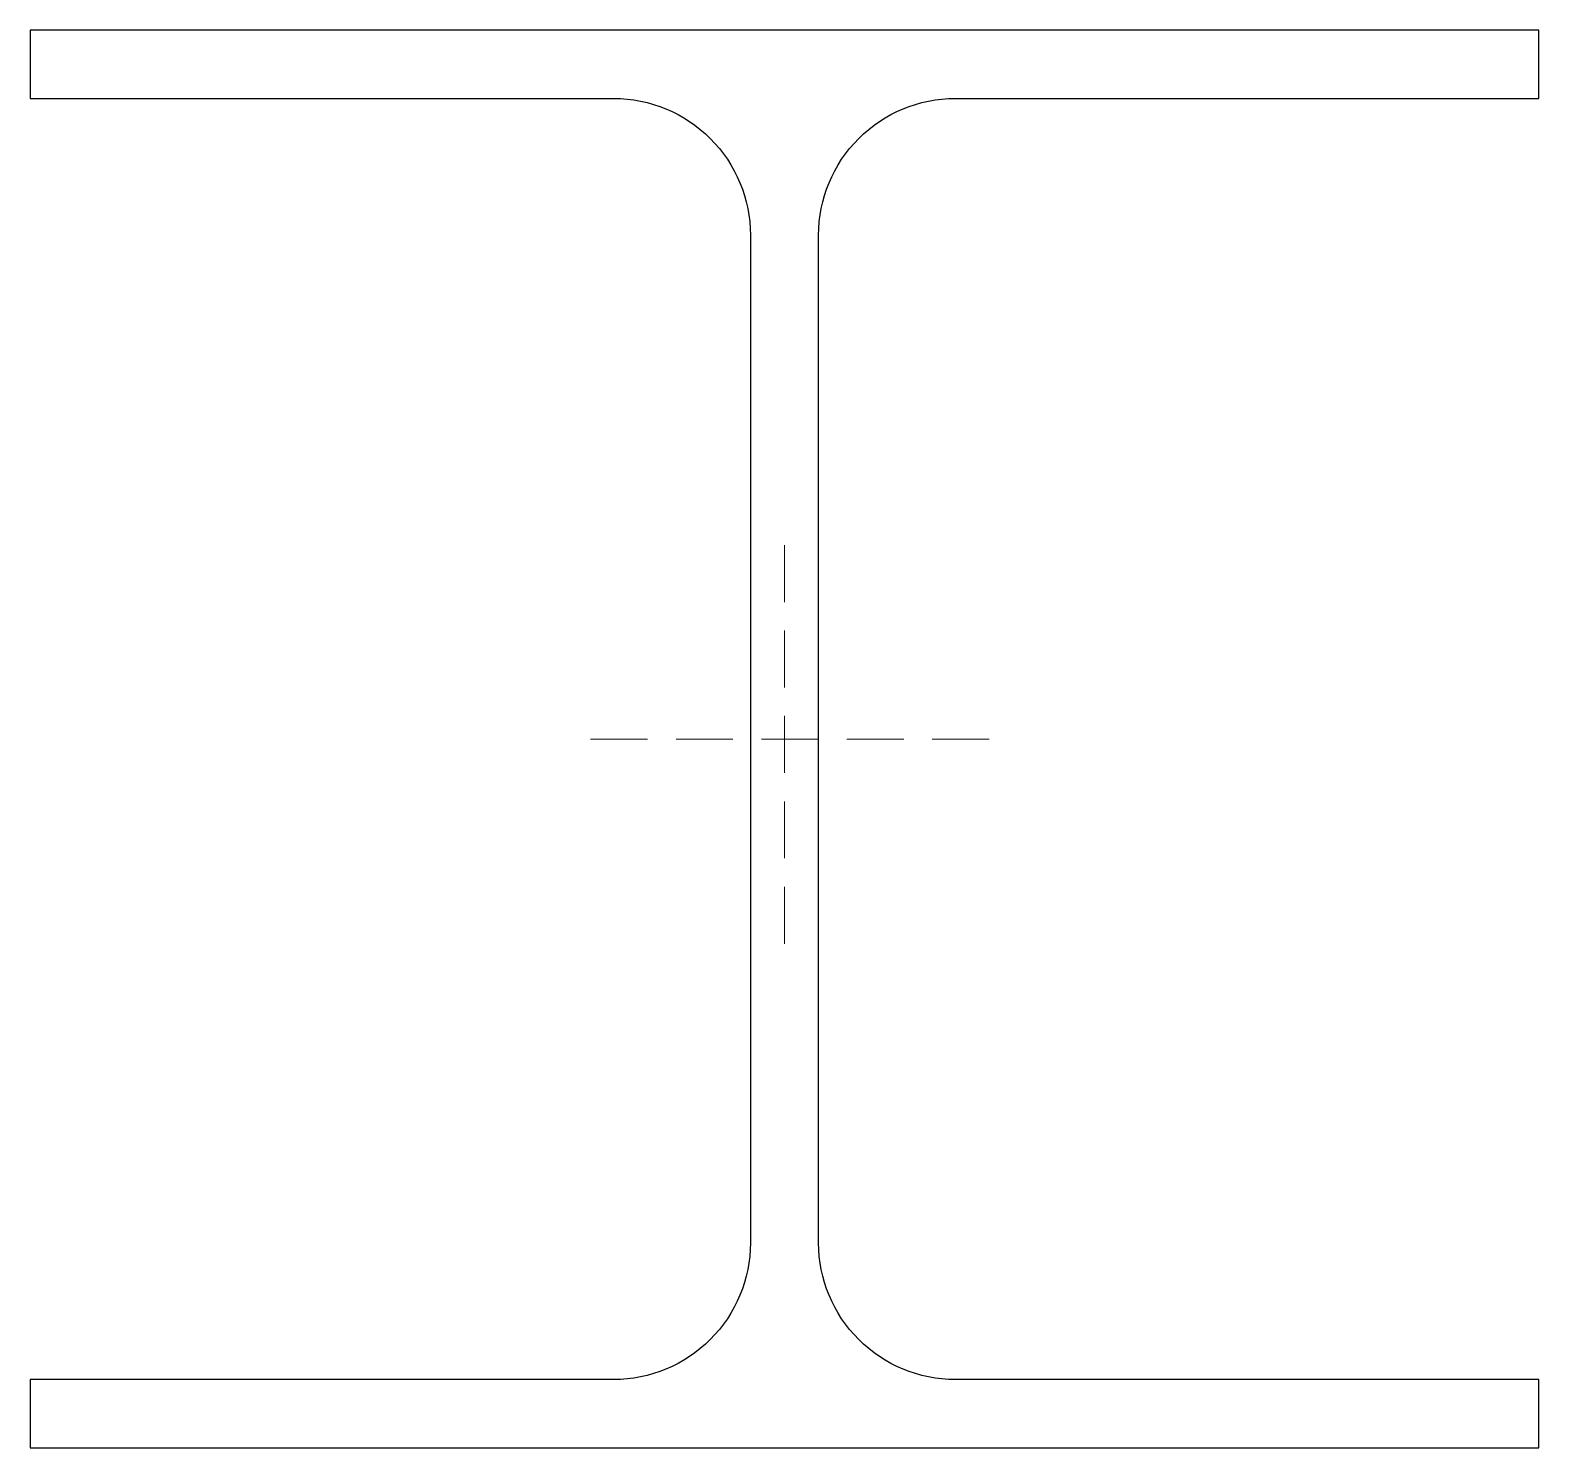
# Model space of a CAD drawing. Header units: millimetres. Extents: x -132 to 132, y -124 to 124.
import ezdxf

# ---------------------------------------------------------------- set-up
doc = ezdxf.new("R2010")
doc.units = ezdxf.units.MM
doc.linetypes.add('DASHED', pattern=[0.75, 0.5, -0.25])
doc.layers.add('ref', color=251, linetype='DASHED', lineweight=5, plot=False)

msp = doc.modelspace()

# ---------------------------------------------------------------- linework, layer by layer
msp.add_lwpolyline([(-6, -88.5, -0.414214), (-30, -112.5), (-132.5, -112.5), (-132.5, -124.5), (132.5, -124.5), (132.5, -112.5), (30, -112.5, -0.414214), (6, -88.5), (6, 88.5, -0.414214), (30, 112.5), (132.5, 112.5), (132.5, 124.5), (-132.5, 124.5), (-132.5, 112.5), (-30, 112.5, -0.414214), (-6, 88.5)], format="xyb", close=True)
at = {"layer": 'ref', "linetype": 'DASHED', "ltscale": 20}
for p, q in [((0, -35.95), (0, 35.95)), ((35.95, 0), (-35.95, 0))]:
    msp.add_line(p, q, dxfattribs=at)

doc.saveas('drawing.dxf')
